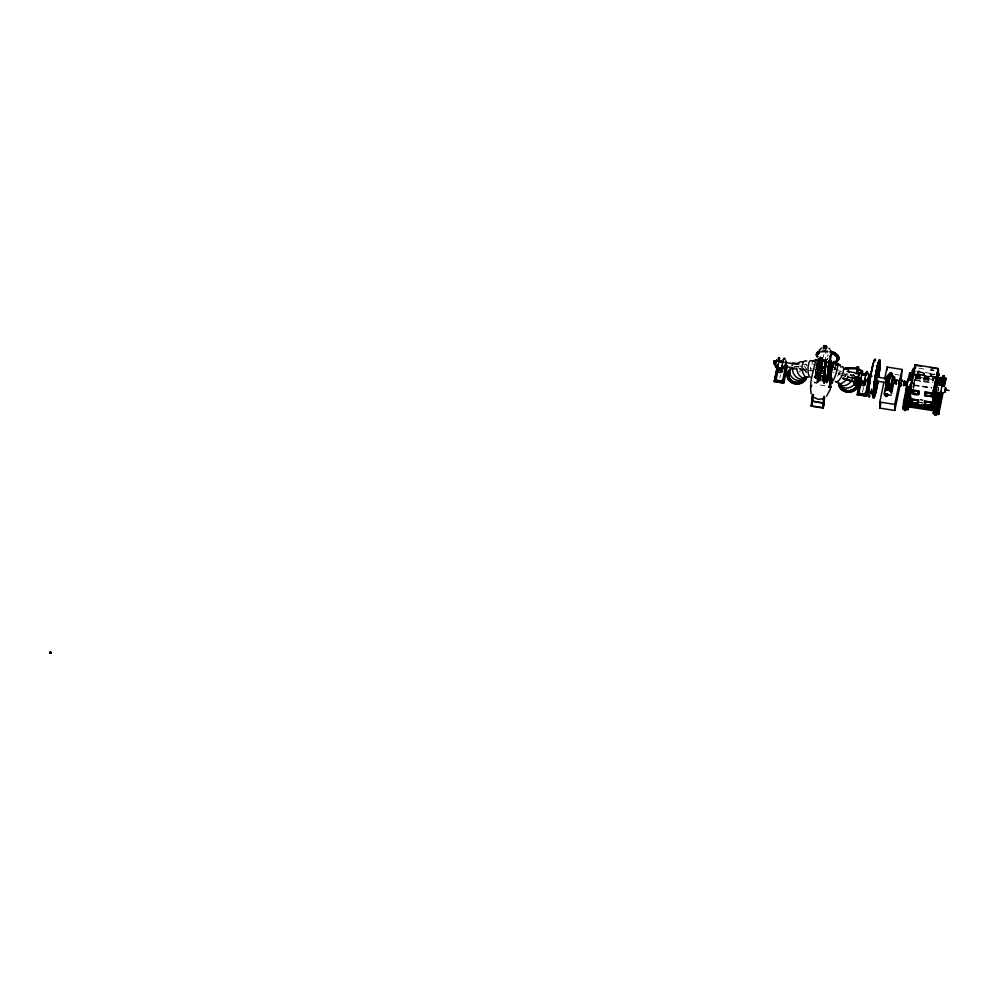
<?xml version="1.0" encoding="UTF-8"?>
<svg xmlns="http://www.w3.org/2000/svg" width="999" height="999" viewBox="0 0 999 999"><rect width="100%" height="100%" fill="white"/><g stroke="black" fill="none" stroke-linecap="round" stroke-linejoin="round"><path stroke-width="0.75" stroke-dasharray="5 3.75" d="M825.124 372.315L824.562 375.936M818.493 374.175C818.006 372.615 820.054 374.987 818.668 373.251M821.328 366.745C822.352 364.348 821.503 368.419 821.503 365.859M821.977 366.783L822.077 365.921M826.123 377.772L822.214 377.21L824.6 377.772L824.999 373.251L824.712 375L823.613 374.862L823.75 373.951L826.423 374.5M824.762 376.148L824.5 373.838L826.473 374.15M825.436 369.63L824.612 376.123M826.21 375.686C823.338 375.761 824.637 372.952 824.225 375.974M824.887 373.901L824.999 373.239L824.674 374.962M825.399 370.929L825.174 371.79L825.236 370.866M815.334 377.497L816.295 377.784M816.745 368.319L816.82 367.669M817.382 371.104L817.444 370.779M818.443 362.662L817.856 362.812M824.699 377.772C824.038 375.774 824.587 383.454 824.163 377.023M825.898 365.022L826.185 365.871L826.435 364.685M826.46 364.81L826.111 366.059M825.786 366.246L826.298 358.753L827.372 358.491M819.892 377.784C819.48 379.77 825.549 379.383 824.6 379.383M819.742 378.696L818.805 376.748L821.29 375.836M820.679 362.275C821.69 359.79 820.966 363.986 820.853 361.401M824.25 379.121C824.262 377.772 825.586 377.435 822.302 376.985M824.425 377.934L824.5 377.285L824.375 379.433M825.087 379.22L824.662 381.843L825.299 377.972L825.099 378.933M824.637 381.88L825.174 378.484M825.224 378.521L825.236 379.945L825.499 378.471A7.892 0.699 -81 0 1 825.474 373.102M825.861 362.799L826.573 362.487L826.473 363.486M826.71 362.562L826.31 363.861L826.673 361.788M826.148 364.772A8.841 0.787 -81 0 1 826.535 363.374L826.598 362.25L826.435 363.099M823.688 380.207L823.838 381.556L824.412 379.932L824.3 381.68L825.099 378.409M824.6 373.189L824.462 374.762M824.612 381.718L824.987 379.17M818.743 377.897L818.306 376.848L818.768 377.56A11.151 0.987 -81 0 0 821.19 359.215A11.151 0.987 -81 0 0 817.831 372.814A11.151 0.987 -81 0 0 818.768 377.622L818.905 376.935M822.427 362.287C822.077 364.797 821.29 361.051 822.402 362.749M823.276 378.396C823.563 376.024 822.801 380.619 825.611 378.646M825.299 367.882L823.925 379.458L824.187 377.073L823.925 378.371M823.975 378.658L825.411 372.54M826.073 378.134L824.088 377.285M824.125 377.872L823.763 380.457M824.125 380.07L823.925 381.206L826.31 381.456M817.669 361.601A9.266 0.824 -81 0 0 816.845 364.985L816.807 365.397A8.354 0.737 -81 0 1 817.594 362.387A8.342 0.737 -81 0 0 815.559 373.676L815.496 373.738M815.459 374.088L815.509 373.713A8.342 0.737 -81 0 0 816.121 376.611A8.354 0.737 -81 0 1 815.371 376.086A8.354 0.737 -81 0 1 816.458 367.432M816.857 373.926L817.257 371.566A8.354 0.737 -81 0 0 817.906 361.551A8.342 0.737 -81 0 1 817.619 369.443M816.745 375.337L817.257 373.638L816.483 375.287M821.902 361.725L818.581 360.926M820.516 365.659C821.49 364.123 818.793 366.221 820.654 364.71M820.104 374.488C820.029 377.073 821.24 373.389 819.967 374.912M820.516 375.462L820.691 374.538M827.809 365.909L825.124 365.559L825.661 366.583M825.698 376.148L824.887 375.437M824.862 375.312L824.874 373.589M825.411 375.412L825.411 376.985A8.841 0.787 -81 0 1 824.163 378.509A8.841 0.787 -81 0 1 825.324 368.706M825.836 365.909C828.271 364.198 820.766 364.36 826.573 365.234M824.924 375.537L822.402 375.349L824.612 375.974M818.156 379.97L818.306 379.046M818.918 379.195C818.93 381.431 818.556 376.323 815.421 378.658A9.266 0.824 -81 0 1 816.408 367.195M821.678 360.976L821.84 360.027M822.427 360.177L822.302 361.014M824.013 380.519L823.863 381.218L824.487 379.82M825.836 379.882A12.787 1.136 -81 0 1 824.138 382.717L824.237 382.729A12.787 1.136 -81 0 1 825.236 371.104M824.212 381.768L824.437 380.057M824.113 380.219L824.113 380.444M824.899 379.845C821.59 389.21 823.85 364.223 826.298 358.753M818.918 360.714A9.266 0.824 -81 0 1 816.907 376.011L816.832 376.036A9.266 0.824 -81 0 1 816.133 372.003A9.266 0.824 -81 0 1 818.918 360.714L818.843 361.026M817.831 363.099L813.386 364.672M819.729 369.518L819.717 369.905M821.303 371.241L821.453 370.292L820.716 371.153M824.375 369.767C824.287 370.154 825.549 372.627 823.688 376.998L824.337 377.247A3.896 2.098 12.3 0 1 825.124 377.709M825.224 368.968C823.85 377.172 825.611 364.797 825.349 370.254M825.049 369.655L824.899 371.016L825.536 369.53M822.976 371.316L825.174 371.328M825.424 370.329L825.137 369.73L825.361 370.691M815.271 377.847L819.28 378.459M816.395 377.697L815.571 377.747M818.631 379.857C819.43 378.034 819.105 381.743 818.568 379.757M819.28 379.508L819.118 380.382M824.674 381.556L824.937 380.831M824.375 380.082L824.6 381.393L824.687 380.681M826.285 375.075L824.325 374.762L826.273 375.337M824.537 372.54L824.337 375L824.525 374.001M824.674 379.932L824.475 380.981M824.837 379.882L824.937 379.033M825.186 379.945L825.424 378.808M825.211 379.782L825.224 379.745A12.787 1.136 -81 0 1 823.576 379.907A12.787 1.136 -81 0 1 826.36 362.05M824.025 378.946L824.05 378.434M823.975 378.496L825.936 378.971M825.886 367.282L823.7 366.758L825.936 366.945M825.973 365.11L825.786 366.421M825.374 379.782L823.001 379.345M819.33 375.574C815.284 395.104 819.679 359.815 822.377 358.129L820.167 355.619M826.498 380.257L822.152 379.72L825.099 380.507M817.831 362.962L818.631 363.424L815.896 365.572M826.385 363.311L826.635 362.075M825.424 379.42L825.199 379.995M821.365 360.139C822.127 358.978 823.663 362.038 818.293 360.339M821.765 372.964C817.744 369.455 820.104 360.539 825.798 360.327L826.473 361.276M824.687 380.831L825.012 380.269M822.639 373.276L825.149 373.251M824.187 377.472L825.561 365.659M822.964 379.533L826.136 379.957M827.184 362.137L824.487 361.363L825.199 361.775M823.351 378.159L825.599 378.284M818.543 378.184L820.204 356.406M825.411 362.237L826.136 349.85M824.038 377.535L824.038 378.047M823.925 380.794L823.975 380.057M818.893 361.351L817.831 361.551M834.889 369.056L832.117 365.559M824.525 379.907L824.287 381.543L826.235 381.805M824.912 381.106L824.912 380.02M825.124 380.744L822.264 380.644M826.373 365.384L826.685 364.248M825.561 368.943L823.413 368.594L823.638 367.282L823.363 368.931M826.797 363.311L824.5 363.149L826.747 363.686M825.162 370.966L825.461 369.18M819.779 369.268L819.729 369.892M822.339 360.751L822.814 359.178L821.965 360.789L822.052 359.802M816.87 373.888L817.257 371.578M917.232 374.101C915.796 364.448 934.752 380.394 917.244 374.001M917.956 372.165L923.313 372.914L923.388 374.737L918.056 373.901L917.969 372.065L923.288 373.014L923.388 374.737M918.056 373.901L923.401 374.65M923.9 369.043L916.87 367.932M930.007 370.005L934.24 370.579M930.356 376.173C930.219 369.405 928.833 379.907 934.589 376.748M931.08 374.238L933.765 374.563L931.08 374.238L931.18 375.974L936.525 376.823M931.18 375.974L931.105 374.15M779.907 377.734L780.519 374.787M811.925 364.498L812.637 361.039M819.455 359.465L818.668 359.053L819.455 359.465L817.594 361.089M819.754 359.565L820.541 359.403M820.766 358.341L820.017 358.329M820.379 359.453L820.416 357.904L820.404 359.765M822.264 350.711L822.214 351.648M822.701 350.774L822.077 351.785M822.302 359.665C823.238 357.567 822.439 371.978 821.153 376.598L820.504 376.635A3.896 2.098 12.3 0 0 819.642 379.87A3.896 2.098 12.3 0 0 825.686 380.382M826.46 360.552L822.614 359.403M824.412 351.636L825.199 351.461M824.787 350.587L824.837 351.548M825.062 351.823L825.211 350.661M824.487 361.363L824.874 361.775M824.55 361.75L825.112 359.99L824.974 361.763M827.921 351.773L827.135 351.648M827.559 350.786L827.746 351.748M827.684 352.098L827.921 350.911L827.622 351.648A9.853 4.733 11.8 0 0 820.766 352.01M827.634 356.456L828.034 354.545M835.751 364.91L834.927 368.781M834.902 370.329L835.526 367.357M862.474 392.32L863.71 386.426M915.334 373.901L915.334 374.85M912.836 386.813L913.773 382.33M913.036 387.712L914.572 380.332L932.829 383.216M915.758 374.687L934.165 377.759M913.049 389.235L914.897 380.382M923.775 381.793L924.387 378.821M938.136 390.297L938.76 387.3M938.186 390.584L938.823 387.55M820.404 380.432L824.699 360.277L825.186 360.739A9.853 4.733 11.8 0 1 819.242 357.567M825.786 365.472L826.735 361.438M824.962 379.258L825.236 378.271M821.74 362.999L821.815 362.212M825.823 365.472L825.923 365.259M818.218 379.857L818.331 379.046M823.9 378.858L824.187 377.634M818.568 380.182L818.656 379.37M817.657 379.995C819.729 381.805 825.811 380.057 824.862 381.293M822.514 359.378L824.774 351.061M821.415 361.476L821.278 362.4M819.317 377.734L819.18 378.621M819.942 365.509L820.042 364.635M825.087 360.751L825.549 360.477M827.284 351.898L827.097 351.835M825.137 365.622L824.999 366.458M825.386 365.946L825.948 364.136L826.885 364.011M825.486 375.774L824.587 377.61M824.55 373.214L825.324 373.102M819.817 369.056L819.118 369.805L819.292 368.868M826.473 364.71L826.26 365.409M826.648 359.64L826.098 360.889A11.626 1.036 -81 0 0 823.001 379.97A11.626 1.036 -81 0 0 825.624 373.701M827.172 359.34L827.397 358.741A12.787 1.136 -81 0 1 827.996 358.691M824.699 378.459L825.186 376.885M825.112 373.863L822.676 373.376M818.169 377.809L818.318 376.86M816.72 361.613L819.505 359.19M815.846 365.859L818.631 363.424M798.763 372.065L801.473 370.367M822.414 375.299L824.874 375.686M823.451 377.947L825.661 378.471M823.813 376.411L825.911 377.085M826.86 359.315L827.609 359.328M814.197 383.067L817.869 381.556M825.012 361.426L827.135 361.963M805.157 369.28L806.468 369.106M810.626 368.881L811.663 368.906M822.502 359.59L822.214 359.54M914.16 385.152L931.567 387.712M821.927 351.186A11.401 5.47 11.8 0 1 827.534 351.336L827.821 351.136A9.853 4.733 11.8 0 0 820.853 351.573M933.516 370.13L930.856 369.705L933.503 370.229M916.682 371.191L934.652 374.038M930.219 373.776L937.249 374.887M821.69 358.391L822.402 358.504M931.205 375.874L936.538 376.723M820.978 358.866L821.727 358.978M915.521 374.213L933.453 377.048L915.521 374.313M915.721 374.613L934.602 377.672M915.246 375.599L934.689 378.683M915.359 375.811L934.552 378.846M824.924 361.95L827.085 362.3M817.881 361.163L818.606 361.338M915.534 376.723L933.453 379.558L915.534 376.823M915.084 376.998L932.804 379.907M915.196 377.372L932.791 380.144M824.512 363.149L826.797 363.499M894.854 374.35L899.187 375.037M915.371 377.734L933.541 380.607M915.246 378.009L933.541 380.769M915.371 378.221L933.078 381.019M915.096 379.508L932.816 382.417M823.713 366.758L825.986 367.12M803.471 364.548L806.48 365.022M817.02 366.695L826.061 368.119M833.591 369.318L838.111 370.03M815.559 367.232L824.737 368.693M838.498 370.866L841.558 371.353M823.351 368.756L825.624 369.118M819.305 369.73L821.29 370.042M812.811 368.868L825.798 370.916M838.149 372.877L840.996 373.326M841.682 373.426L853.845 375.349M913.373 384.777L931.73 387.674M825.436 371.253L822.939 371.166L825.411 371.553M799.65 368.843L825.636 372.952M840.921 375.374L845.516 376.099M799.587 369.605L807.13 370.804M816.158 372.227L825.199 373.663M822.14 378.758L825.886 379.333M822.14 379.782L826.435 380.619M822.252 380.469L825.948 381.156M817.544 380.906L818.281 381.019M818.056 381.568L818.78 381.68M823.975 382.505L823.276 382.292M920.079 399.488L923.101 399.975M919.867 399.9L922.864 400.374M919.617 402.385L922.639 402.872M919.617 402.547L922.639 403.022M914.172 385.464L931.567 388.249M815.384 369.255L817.319 369.58M814.023 377.522L815.983 377.834M832.754 372.127L833.953 372.427M827.472 351.798L827.597 352.01A10.002 4.795 11.8 0 0 822.614 351.885M825.124 376.348L817.657 375.661A10.002 4.795 11.8 0 0 814.06 376.873M823.863 376.248L825.336 376.91M837.961 373.751L840.296 374.787M823.351 382.255L824.724 383.079M853.021 374.775L854.045 375.624M822.377 358.129L822.901 359.453M832.179 365.284L834.989 368.594M825.224 361.176L825.186 361.126A9.853 4.733 11.8 0 1 819.155 357.967M853.246 374.213L854.432 375.949M826.148 363.886L826.323 365.522A11.264 0.999 -81 0 1 826.91 363.199M924.137 372.714L924.275 375.112M916.133 374.775L915.259 379.433A16.409 1.461 -81 0 1 913.998 387.812M822.589 378.996L822.589 380.656M824.837 360.976A11.401 5.47 11.8 0 1 818.019 357.305M827.659 362.013A11.401 5.47 11.8 0 1 819.729 359.141M825.224 360.314A9.853 4.733 11.8 0 1 819.33 357.142M845.279 375.474A9.903 8.641 -0.2 0 1 847.814 375M850.399 375.112A9.903 8.641 -0.2 0 1 852.859 375.799M850.399 374.862A9.903 8.641 -0.2 0 1 855.032 376.773M843.855 377.347A8.379 7.318 -0.2 0 1 845.791 376.473M843.168 375.674A8.392 6.881 -26.6 0 1 849.25 373.701M837.637 376.261A8.367 4.658 -56.7 0 1 841.27 370.991M914.984 379.283A16.733 1.486 -81 0 1 913.698 387.812M914.934 379.383A16.409 1.461 -81 0 1 913.685 387.762M825.149 385.776A10.002 4.795 11.8 0 1 814.073 381.755M825.024 361.201A10.002 4.795 11.8 0 1 819.043 357.979M827.572 362.45A11.401 5.47 11.8 0 1 817.844 358.142M820.679 352.41A9.853 4.733 11.8 0 1 827.534 352.085M816.795 362.063A8.367 0.774 -81.1 0 1 816.62 365.06M816.395 367.045A8.367 0.774 -81.1 0 1 814.272 377.222M798.613 368.019A8.379 7.318 -0.2 0 1 800.699 368.594M799.425 365.821A8.392 7.268 30.4 0 1 801.448 366.67M803.221 367.944A8.392 7.268 30.4 0 1 806.018 373.401M806.792 370.367A8.367 6.706 54.7 0 0 805.968 368.369L804.732 366.571A8.354 6.693 54.7 0 0 803.146 365.097M805.718 363.936A8.367 5.707 71.1 0 1 806.98 365.572M810.439 366.97A8.367 4.333 82.5 0 1 810.851 371.278M818.019 360.676A9.266 0.824 -81 0 1 817.819 368.643A9.266 0.824 -81 0 1 815.359 378.633M793.73 367.32A9.903 8.641 -0.2 0 1 798.838 366.958M803.471 368.868A9.903 8.641 -0.2 0 1 806.393 372.54M793.73 367.07A9.903 8.641 -0.2 0 1 798.838 366.708M805.206 370.279A9.903 8.641 -0.2 0 1 806.393 372.29M825.274 379.058A11.738 1.049 -81 0 1 823.75 379.17A11.738 1.049 -81 0 1 826.323 362.774M827.272 359.74A11.738 1.049 -81 0 1 827.821 359.702M825.411 380.607A11.264 0.999 -81 0 1 825.374 371.091M826.535 359.727A11.626 1.036 -81 0 1 827.072 359.69M825.786 367.832A12.787 1.136 -81 0 1 826.972 362.15M871.041 393.943A16.858 1.498 -81 0 1 871.24 388.686M871.64 390.572A13.187 1.174 -81 0 1 871.628 388.873M871.578 394.018A16.858 1.498 -81 0 1 871.565 391.845M871.64 392.595A18.157 1.611 -81 0 1 870.903 394.942M871.515 389.135A18.157 1.611 -81 0 1 870.691 392.445M871.59 389.885A19.381 1.723 -81 0 1 870.716 393.419A19.268 1.711 -81 0 0 871.49 389.81M823.276 380.394L823.426 379.632L823.276 380.394M821.528 366.945L821.278 368.169L821.528 366.945M816.957 375.349A8.367 0.749 -81 0 0 818.768 361.563A8.367 0.749 -81 0 0 816.258 371.778A8.367 0.749 -81 0 0 816.957 375.349M816.87 375.374A8.367 0.674 -80.8 0 0 818.78 361.588A8.367 0.674 -80.8 0 0 816.295 371.815A8.367 0.674 -80.8 0 0 816.87 375.374M819.505 377.734A11.151 0.987 -81 0 0 821.927 359.34A11.151 0.987 -81 0 0 818.568 372.927A11.151 0.987 -81 0 0 819.505 377.734M819.342 378.122A11.738 1.049 -81 0 0 821.902 358.766A11.738 1.049 -81 0 0 818.368 373.064A11.738 1.049 -81 0 0 819.342 378.122M820.067 378.234A11.738 1.049 -81 0 0 822.614 358.878A11.738 1.049 -81 0 0 819.093 373.176A11.738 1.049 -81 0 0 820.067 378.234M819.58 376.436A9.266 0.824 -81 0 0 821.603 361.139A9.266 0.824 -81 0 0 818.818 372.427A9.266 0.824 -81 0 0 819.58 376.436M819.305 378.858A12.8 1.136 -81 0 0 822.077 357.742A12.8 1.136 -81 0 0 818.231 373.339A12.8 1.136 -81 0 0 819.305 378.858M818.693 378.758A12.8 1.136 -81 0 0 821.465 357.654A12.8 1.136 -81 0 0 817.619 373.239A12.8 1.136 -81 0 0 818.693 378.758M820.216 375.961A8.467 0.749 -81 0 0 822.052 362A8.467 0.749 -81 0 0 819.505 372.315A8.467 0.749 -81 0 0 820.216 375.961"/><path stroke-width="1.5" d="M826.71 377.472L826.785 382.392L827.047 377.934L826.997 378.633M827.284 379.058L827.309 379.333A8.367 0.812 -81.3 0 1 826.797 378.521A8.367 0.812 -81.3 0 1 826.835 377.197A8.367 0.749 -81 0 0 827.259 379.27C827.684 381.955 827.796 379.732 827.671 379.82M829.682 363.836L829.532 362.974M830.756 360.489L829.844 364.173A8.367 0.749 -81 0 0 829.595 363.037L829.445 364.048L829.645 360.789L830.631 360.352M827.796 380.607C826.96 378.733 826.697 384.578 827.359 379.283L826.685 379.033M829.932 364.173L830.344 363.074L828.87 363.286L829.295 360.564M829.994 363.848L830.157 362.562L829.957 364.373C831.18 352.135 826.747 374.375 830.756 354.82M830.743 362.799L830.369 360.452L829.794 362.337L828.92 362.275L828.508 365.896M828.87 362.187L829.769 361.963L829.32 363.361A8.367 0.749 -81 0 0 828.671 365.522L828.795 366.583L828.783 364.885A9.266 0.824 -81 0 1 829.47 362.487L829.282 363.648M829.907 364.797A9.266 0.824 -81 0 0 829.732 362.15L829.545 363.062M828.783 369.318L828.92 368.531M889.997 377.772C888.336 377.01 890.958 377.647 889.522 378.146M892.694 377.847L892.694 376.061L890.396 374.962M827.097 378.471C826.685 376.348 827.272 381.606 826.847 378.459A8.367 0.749 -81 0 1 826.847 377.21M827.047 380.07L827.06 382.167L826.972 379.845M827.821 369.568L827.671 370.629M827.309 382.08C825.674 379.595 828.72 381.143 827.796 379.358A8.354 0.737 -81 0 1 827.309 377.26M829.857 362.063C829.345 362.812 827.821 362.862 830.531 361.688C830.244 359.528 830.993 364.485 829.869 362.949M828.596 365.509A8.367 0.812 -81.3 0 1 829.295 363.349L829.32 363.012M828.958 362.1L829.645 360.627L830.718 361.788L829.682 360.102L830.606 360.926M829.794 364.123A8.367 0.812 -81.3 0 0 829.719 363.324L829.919 363.324M830.331 360.289C829.108 364.323 831.031 359.965 829.645 360.414M830.032 362.362L830.444 361.65L829.844 362.137M827.984 371.391C828.121 367.869 827.572 374.138 827.896 371.516A9.266 0.824 -81 0 1 830.431 363.424L830.294 364.173A8.354 0.737 -81 0 0 829.32 364.885L829.282 364.872A8.354 0.737 -81 0 0 827.696 373.589M826.81 378.671L826.91 379.545M782.142 369.205L781.83 370.829M864.709 383.941L865.022 382.317M782.317 368.231L778.233 368.107L779.557 368.918L778.845 370.804L778.021 370.467L778.296 368.718L778.121 369.443M826.735 379.358L826.685 379.957M827.422 379.046L827.272 380.294L828.021 379.97M830.569 364.148L830.419 363.349M865.196 381.343L861.113 381.218L864.897 383.179L865.009 382.355M861.313 380.544L860.788 382.08L855.294 382.105A7.905 0.699 -81 0 0 856.018 382.055L855.993 382.842M828.546 368.256L828.87 365.846M828.758 366.77L829.158 365.309M827.234 377.56L826.735 379.67L826.685 378.584M886.762 388.261L886.5 386.089M888.86 386.813L888.223 387.013M889.098 387.175C887.499 393.893 889.023 385.477 888.223 387.337M890.721 392.607C894.205 388.511 888.985 387.637 891.096 386.576M828.296 372.252L828.433 371.391M910.788 399.987L909.702 403.683L910.264 388.236M909.764 403.221L910.239 388.511L915.184 364.797L938.373 368.469L938.461 378.359M910.089 403.271L910.564 388.561L915.134 365.072L915.296 367.844M911.263 402.672L918.281 403.783L911.25 402.759L911.375 399.063L918.406 400.174L918.281 403.783L918.406 400.174L911.363 399.15M911.538 393.469L911.675 389.785L918.705 390.896C922.764 400.274 900.461 389.223 918.581 394.505M912.099 402.397L912.212 399.7L917.544 400.549L917.444 403.246L912.099 402.397L917.444 403.246M912.499 390.409L912.399 393.107L917.744 393.956L917.844 391.258L912.487 390.497L917.844 391.258M918.568 394.58L918.705 390.896M924.375 404.845L924.512 401.148L931.53 402.26L931.393 405.956L924.375 404.845L931.393 405.956M924.674 395.554L924.812 391.858L931.83 392.969L931.692 396.665L924.674 395.554L931.717 396.578M925.236 404.47L925.336 401.773L930.668 402.622L930.569 405.319L925.236 404.47L930.569 405.319M925.536 395.192L925.636 392.495L930.968 393.331L930.868 396.029L925.549 395.104M932.904 407.355L933.441 392.182L938.298 368.706L933.016 392.12L932.542 406.818L933.004 404.595M828.034 379.72L826.648 382.142L827.384 379.408M828.683 362.45L829.669 362.387L829.045 362.625M829.17 362.837L829.282 361.95L829.445 362.587M830.656 363.861L830.581 363.049L830.494 364.385M830.469 362.25C830.094 360.826 830.431 361.263 829.532 360.614M830.619 361.513L829.57 361.476M775.686 365.497L775.474 364.023M778.233 368.107C773.651 369.38 775.823 360.04 776.435 360.989M775.336 365.859L775.486 364.473M783.116 368.606L781.93 368.556L781.942 367.357M786.75 366.196C784.24 368.244 784.927 365.572 786.25 361.738M785.289 367.033L785.489 365.609M785.364 367.445L785.451 366.021M786.163 363.161L785.801 360.651M858.578 377.535L858.353 378.134L858.678 375.424M859.165 374.076L859.265 373.276L859.315 374.101M860.501 381.118L861.001 378.921M860.913 379.857L860.976 381.381M864.422 381.443L864.822 380.469M868.168 380.144L869.18 374.937M869.592 379.158L868.993 379.97L868.456 379.233M869.03 376.273L868.68 373.763M869.13 376.261L868.98 374.825M885.726 384.54L885.788 383.666M888.099 386.251L888.885 386.663C888.785 383.941 890.434 371.516 892.369 375.861M888.885 386.663L890.746 386.101L892.731 376.111M891.845 385.514L891.907 384.64M893.456 378.359L893.518 377.485M894.467 382.992L894.605 383.241M896.24 384.178L896.353 382.13M896.952 380.519L897.077 379.857M899.699 380.157L899.637 379.208L899.112 381.356M900.923 384.54L900.923 385.139M901.747 381.193L901.223 382.28M903.608 384.89L903.483 385.552L903.908 384.865M904.395 381.693L904.307 380.994L903.895 382.729M905.856 381.93L905.806 381.281L905.456 382.792M907.292 382.155L907.242 381.518L906.605 385.901M908.141 380.257L911.388 380.219M937.337 385.239L937.337 384.078M941.982 386.363L942.094 385.077L937.237 384.303M945.379 388.186C942.856 400.287 946.615 382.48 945.666 389.248M945.566 389.086L945.029 392.07L945.429 390.097M829.632 364.423L830.094 363.149L830.581 364.285M827.072 382.255L827.759 378.758M827.16 381.256L826.722 382.605M827.846 371.566L827.859 369.568M827.821 375.911L827.959 374.775M854.058 384.203L854.195 383.391L854.108 384.116M829.607 364.335L830.194 360.639M829.982 362.262C830.119 358.491 829.357 363.249 830.681 360.964M830.544 362.225L830.481 361.201M777.909 361.276L778.184 360.689M783.391 361.513L783.291 362.262L783.666 361.738M827.771 380.119C826.31 383.229 826.735 380.194 827.334 381.044M830.019 362.113L829.919 361.626M861.063 373.801L861.263 374.175M866.62 374.962L866.033 374.7L866.67 374.8M50.075 653.121L50.3 651.51L50.112 653.234M775.724 379.108C776.198 385.689 773.263 374.563 776.348 379.695M775.062 379.145L774.887 379.97M776.735 366.059L777.896 365.834L777.572 366.546L776.847 365.809L777.746 365.522L776.735 365.996L777.422 366.72L777.896 365.771M776.123 379.195L775.848 380.369M776.335 379.87L776.298 379.17M779.532 358.516L778.995 357.53L778.521 358.466M778.471 358.966L778.833 357.617M778.209 370.005L778.808 370.204M780.781 371.153L780.868 369.118L782.03 370.067M780.956 361.601L781.068 360.764L779.857 360.814A2.148 1.873 -0.2 0 1 781.855 361.139L780.644 360.689L780.369 361.438M780.918 370.966L781.355 370.167M782.13 380.419L782.741 381.543L783.603 380.656L782.442 380.057L782.167 381.118L783.353 380.582M783.104 379.957L783.241 381.306M784.789 359.141C785.127 357.517 782.841 359.303 784.04 358.254L784.577 359.428M857.729 392.919L858.066 392.033L858.516 392.807M857.904 392.132C858.84 393.219 864.16 395.117 866.383 393.806M859.103 392.907L858.166 391.533L858.728 393.481M860.614 379.732L860.851 379.021M861.65 371.703L862.287 370.629L861.388 371.578M861.725 382.954L861.225 383.666L861.638 383.191M863.835 374.712L863.935 373.863L862.736 373.926A2.148 1.873 -0.2 0 1 864.734 374.25L863.373 373.926M863.848 383.666L864.497 383.853L863.66 383.728M864.747 381.006L865.484 381.98L866.033 380.919M867.669 373.738L867.582 372.777M885.164 395.592L885.364 393.968C890.783 392.782 885.763 399.25 885.164 395.167M886.712 385.164L887.05 385.789M886.662 389.548L885.888 389.073M887.262 389.36L887.224 390.072M889.185 385.489C889.897 385.614 891.895 384.84 889.41 384.24L889.335 386.101M888.935 385.577C887.262 383.516 889.222 375.749 890.721 373.176M890.146 377.647L889.385 378.109M889.997 389.56L890.221 390.247M890.484 389.785L889.684 389.573L889.447 390.784M891.096 390.472L890.584 389.51M906.58 389.997L911.288 390.884M935.851 389.622L935.501 392.245L940.484 393.319L942.107 385.314M830.194 362.075L829.969 361.501M830.119 362.025L830.256 361.488M826.523 377.834L827.172 378.284L826.722 377.622M857.679 378.921L856.73 379.17L858.553 379.008M827.684 369.405L827.734 371.553L827.634 369.792M875.886 377.272L875.886 376.323A16.858 1.498 -81 0 0 876.273 373.539M829.582 362.887L828.583 362.662M827.871 368.743L828.533 367.994M827.11 381.668L826.997 381.256M827.909 379.907L827.884 379.046M829.432 362.15L828.92 362.762M778.296 359.24L779.432 359.078M829.582 363.723L830.706 363.611M893.143 376.835L892.307 385.951L893.218 382.654M828.021 366.958L827.859 368.956A9.266 0.824 -81 0 1 828.283 366.795M828.321 369.031L828.483 367.033M827.284 379.895L827.01 380.594L827.472 380.144M778.121 365.809L778.258 367.807A4.82 4.208 -0.2 0 0 781.543 368.294M781.905 367.52L782.03 366.421M786.25 363.149L786.151 361.8M826.136 347.664L826.485 345.804L826.772 348.189M830.656 386.675L830.394 387.949L830.519 386.688M858.341 377.135L858.216 378.971M864.784 380.631L864.897 379.533M868.181 379.732L868.368 378.721M868.98 376.236L869.055 375.174M885.751 383.816L885.876 382.754M888.136 385.189C882.367 383.354 890.471 390.534 890.746 386.101M886.887 384.365L886.737 385.502M889.21 385.289L890.446 385.065M891.87 384.79L891.982 383.728M894.492 382.654L894.542 383.404M895.004 380.994L895.067 379.82L894.829 380.669M896.253 383.803L896.365 382.754M900.961 384.053L900.823 386.176L901.185 385.189M901.86 381.193L901.922 379.657L901.036 382.892M903.483 384.952L903.72 383.891M904.357 382.155L904.395 381.118M905.231 384.265L905.106 385.751L905.469 384.253M907.517 381.743L907.591 380.919M937.262 386.163L937.224 385.214M945.216 390.372L945.591 389.822M830.032 363.374L830.556 363.798M811.263 406.156L812.349 400.949L824.163 403.221L823.151 408.042L811.263 406.156L812.399 394.468M813.461 394.78L811.675 405.894L812.724 394.518M824.075 402.884L824.537 396.541L822.739 407.654L823.651 397.764M823.151 408.042L824.125 396.316M831.18 354.545L830.406 360.564M823.663 346.89C823.039 353.783 824.637 340.759 824.662 347.852M825.773 347.227L825.449 349.425L826.161 347.49M829.445 387.337L829.682 386.138L830.356 386.451L829.445 387.337L829.869 381.206A9.803 0.874 -81 0 1 832.005 365.035L833.079 362.137A9.803 0.874 -81 0 1 833.328 363.411M830.082 387.437L830.768 380.107M827.921 370.404L827.709 371.216L828.046 370.042M829.545 363.486L829.195 361.838M862.474 371.291L858.241 368.469A7.905 0.699 -81 0 1 857.729 373.239M887.062 395.629L887.262 394.792M892.319 374.563L891.608 373.826M890.009 373.464C891.895 371.591 892.194 375.949 890.047 374.213M827.397 380.681L827.884 380.557M937.711 382.992L937.936 380.956M938.136 383.054L938.361 381.031M937.249 384.54L938.486 379.133L937.262 384.528L940.896 385.09M886.175 384.328L885.851 385.152L886.388 378.496M775.336 364.448L775.524 363.536M778.084 365.909L778.258 364.71M782.155 365.322L782.117 367.407M785.351 366.034L785.539 365.122M823.626 347.09L823.913 347.714M824.05 347.153L824.113 346.765M825.736 347.415L826.098 345.791M826.997 377.734L826.722 379.695L826.697 378.846M827.946 380.007L828.021 379.083M829.083 387.325C829.782 384.041 828.733 389.31 829.232 386.988M858.403 376.648L858.366 378.996L858.678 378.146M860.963 379.021L861.126 377.822M865.296 380.644L865.034 378.434M868.231 379.145L868.418 378.234M885.838 382.867L886.001 381.705M891.957 383.841L892.457 380.332M893.568 380.382L893.618 376.973M898.813 383.141L898.713 384.79M899.437 383.441L899.624 382.192M900.811 384.54L901.036 383.491M903.533 384.465L903.795 383.304M905.106 384.652L905.269 383.916M935.963 389.635L935.601 392.257C936.3 388.424 931.917 393.231 933.69 389.235L934.502 389.36C938.086 392.295 932.242 405.319 935.638 392.008L940.521 392.607M812.986 395.991L812.262 401.348L822.676 402.984M827.459 381.006L826.298 381.443L827.347 381.581M830.444 362.025L830.231 361.201M829.407 366.208L829.632 365.384M828.808 368.956L829.02 368.119M827.06 382.292L827.434 380.819M858.665 380.032L858.665 377.11M775.411 363.761L776.448 360.539M778.221 364.76L779.058 360.127M782.13 365.372L782.741 361.738M785.439 365.347L785.614 364.61M825.911 347.215L825.961 346.503L825.698 347.227M826.323 347.277L826.26 346.928M830.606 387.1L830.669 386.288L830.531 387.525M858.291 376.873L859.115 373.264L859.028 374.363M861.101 377.872L862.149 372.477M865.009 378.484L865.621 374.85M868.306 378.459L868.493 377.722M885.976 381.755L886.338 379.37M894.492 382.355L894.742 380.831M898.9 382.53L898.825 385.377M900.911 383.753L901.123 382.879M905.169 384.116L905.594 382.255M935.751 389.847L936.288 387.088M935.851 389.86L936.026 388.449M828.783 363.361L828.683 365.821M829.12 365.734L829.495 363.186M827.821 370.954L827.771 370.354M828.97 365.971L828.72 364.635M827.447 381.118L827.297 378.683M829.07 361.551L829.27 360.651M827.696 377.634L827.734 378.109M829.694 386.725L830.506 381.306A9.803 0.874 -81 0 1 832.642 365.135L833.715 362.237A9.803 0.874 -81 0 1 833.953 363.511M827.184 378.097L827.347 377.035M829.033 363.124L828.82 363.986L829.307 363.449M827.184 377.959L827.184 377.897A9.266 0.824 -81 0 0 827.946 379.283L827.222 379.47M773.888 363.149L774.088 360.851L773.713 363.986M785.539 364.61L785.664 363.873M792.082 365.646L792.931 362.874L798.95 363.836M823.588 346.903L824.412 345.517M868.418 377.722L868.543 376.985M898.813 382.542L898.963 381.68M903.683 383.291L904.107 381.243M935.501 388.374L936.338 386.688M829.532 361.351L829.108 363.748M854.582 383.504L854.582 383.504A9.79 0.874 -81 0 1 853.77 383.541L854.195 381.531A7.455 0.662 -81 0 0 855.893 376.985M829.582 361.376L829.732 361.176M827.209 380.944L827.359 381.743M785.701 364.086L785.801 363.174M823.688 346.703L823.613 347.627M858.566 375.612L859.065 373.676M868.581 377.197L868.68 376.286M886.35 379.42L886.563 378.246M892.469 380.394L892.681 379.22M892.694 383.778L892.894 382.605M896.453 381.543L896.777 380.482M899.013 381.93L899.112 380.881M903.596 385.539L904.02 383.866M936.425 385.776L936.225 387.287L936.538 385.789M936.637 389.635L936.35 391.071L937.387 383.079L942.394 383.941M916.757 365.434L920.966 366.096M929.894 367.507L936.912 368.619M885.126 382.505L876.086 380.931M885.763 378.484L875.186 376.673M893.506 379.508L893.98 376.973M861.001 382.555C860.401 380.969 861.975 386.875 862.437 382.08M830.419 361.513L829.57 361.263M827.834 369.33L827.996 368.156L827.984 369.343A8.367 0.749 -81 0 1 828.283 367.245A8.367 0.812 -81.3 0 0 827.821 369.23L828.159 369.006M842.831 378.271C846.815 378.371 859.028 385.177 861.238 380.269M776.148 361.251L776.685 359.702M787.399 365.584L783.753 383.067L774.262 381.568L776.997 368.194M774.262 381.568L776.997 368.456M777.297 368.868L774.774 380.919L783.428 382.28L786.887 365.709M786.388 365.809L783.079 381.643L775.274 380.407L777.684 368.893M776.073 378.609L775.062 379.982M778.383 367.682C773.301 372.065 783.99 375.037 782.442 369.63M775.761 381.069C773.601 377.247 778.171 381.643 782.205 381.143M777.497 372.789L775.986 380.257M781.88 368.269L784.665 368.057L785.439 366.296M779.095 381.593L779.295 380.681M783.228 380.719L783.303 379.695L782.504 379.62L782.704 380.831L785.476 366.496M782.579 382.08C782.017 379.071 784.527 383.653 782.629 381.206M812.799 361.001L817.194 359.515M816.72 355.469L817.432 355.194M816.932 354.258L817.681 354.32M817.794 356.93L817.082 356.531L817.731 356.543M818.643 353.259L818.381 352.947M819.093 351.873L818.268 351.973L818.855 352.235M819.055 352.098L818.268 351.973M830.669 351.286L830.082 351.149M833.104 353.184L832.379 353.459L833.228 352.535L830.831 351.361M832.592 352.447L832.829 352.472M832.766 353.421L832.929 353.484M811.263 405.831L823.151 407.717L824.075 402.797M834.515 354.57L835.301 354.408L834.789 354.757M834.727 353.559L835.526 353.346L834.877 353.159M835.201 353.246L835.052 353.509M839.972 365.372C821.19 354.92 850.986 369.318 835.813 364.548M836.163 355.856L836.95 355.981M836.375 354.845L836.962 355.107M836.575 355.045L837.199 354.732M836.413 361.051L836.762 361.301M837.262 357.043L837.874 357.242M835.751 364.91L838.598 365.147M837.537 356.406L837.924 356.518M837.237 360.015L838.024 359.84L837.374 359.652M837.674 359.053L838.336 358.504L837.661 358.391M838.099 359.178L838.336 358.504M838.298 358.891L837.599 358.591M839.734 365.259L833.853 361.451M858.416 368.431A9.79 0.874 -81 0 0 858.466 366.908L857.292 366.72L856.867 368.731A7.455 0.662 -81 0 1 856.48 373.176M853.77 383.541L854.957 383.728L855.381 381.718A7.455 0.662 -81 0 0 857.067 377.172M858.466 366.908L858.054 368.918A7.455 0.662 -81 0 1 857.666 373.364M858.303 377.822L858.316 378.908M870.279 378.696L866.633 396.178L857.142 394.68L859.877 381.568M860.164 381.98L857.654 394.031L866.295 395.392L869.754 378.821M860.551 382.005L858.153 393.519L865.958 394.755L869.255 378.921M864.422 381.406A4.82 4.208 -0.2 0 1 861.138 380.881L858.665 379.995M858.953 391.72C856.143 393.494 860.151 394.83 858.416 392.882M861.263 380.794C856.18 385.177 866.87 388.149 865.321 382.742M858.641 394.18L858.828 393.256M859.202 391.496L860.376 385.901M863.748 382.292L863.66 384.265M861.975 394.705L862.174 393.793M864.759 381.381L868.231 380.557M866.108 393.831L866.096 392.719L865.271 393.281L865.584 393.943L868.543 379.096M865.122 394.38C867.856 395.429 863.473 394.255 865.384 392.732M868.168 380.182L868.318 379.408M865.309 395.242L865.421 394.243M868.581 379.583L868.768 378.671M866.22 392.869L865.921 393.519M866.633 396.178L870.279 378.434M900.186 384.627L894.779 410.477L879.807 408.104L879.794 402.06L883.915 382.292M884.552 379.245L887.087 367.083L902.06 369.455L901.135 380.057M879.807 408.104L880.768 403.546M886.263 383.591L884.053 394.18L891.12 395.304M887.811 376.136L888.099 374.775L891.47 375.224M886.613 388.161L885.863 387.387L885.364 391.77M886.513 385.914L887.999 375.974L889.572 375.162M889.884 373.564C887.162 375.761 893.406 369.955 891.845 375.362M888.448 375.961L890.259 375.037L890.371 373.901L891.508 373.551L891.508 374.363M891.108 375.162L890.371 375.374M891.021 376.598L891.358 374.862M887.786 394.355C888.186 396.89 884.003 396.491 885.364 393.968M892.032 374.026L891.845 374.95L889.422 374.563M891.732 388.923L890.946 388.798L891.807 384.677M891.52 393.618L893.705 383.229M894.317 380.244L894.942 377.235M894.779 410.477L894.767 404.433L898.888 384.665M899.837 380.095L902.06 369.455M906.717 386.838L903.258 403.521L939.11 409.19L942.569 392.507M907.979 380.806L909.552 373.264L914.035 373.976M908.153 409.253L908.153 408.316C906.792 407.767 902.334 405.981 902.809 408.791L908.079 409.627L908.778 406.268M904.532 399.9L903.271 406.031L939.122 411.6M906.093 392.357L906.73 389.21L910.301 390.909M908.928 378.796L909.565 375.886M910.139 372.702L913.723 372.852L910.139 372.702L910.139 373.638M902.809 408.791L904.532 400M905.094 397.839L906.73 389.448M907.729 389.41L905.007 402.46L912.487 403.646M909.852 379.245L910.763 374.787M907.779 390.222L905.256 402.31L912.636 403.484M909.989 379.645L910.926 375.012M906.605 405.444L905.993 408.653L902.884 407.904L904.557 407.33M910.564 387.475L908.815 387.387L910.214 384.952L911.026 385.077M913.298 370.679L912.249 370.916L913.648 368.469L914.46 368.606L914.36 371.241L913.198 370.854M904.37 410.227C907.192 408.641 903.121 411.688 905.756 409.877M909.065 387.437L909.577 386.601M912.449 371.503C913.81 373.389 912.212 368.069 914.11 371.203M905.044 408.504L905.981 403.758M906.605 400.761L908.79 390.284M912.299 373.464L912.224 373.851M904.694 410.552L904.482 409.677M908.815 387.387L910.214 384.952M913.086 371.416L912.886 370.729L913.835 371.153L913.398 371.928M912.249 370.916L913.648 368.469M909.952 401.723L907.005 401.261L909.415 389.573M911.538 379.533L912.137 376.635M905.431 409.553L905.643 410.427M907.242 402.672L909.727 390.621M908.079 409.627L906.455 407.629M910.726 391.183L910.251 393.881A10.827 0.962 -81 0 1 910.414 389.985M932.217 404.12L934.739 404.52L934.177 407.642L908.453 403.571L908.978 400.636L910.564 400.986M908.153 408.741L908.778 405.744M909.402 402.747L910.651 396.765M910.151 403.346L910.564 400.886M939.247 375.187L937.124 372.752C935.601 375.349 939.584 373.801 939.36 374.625L937.237 372.202M934.502 389.36L933.803 388.686M934.003 393.718L934.639 390.709M942.169 382.267L937.686 381.556L938.111 382.13M934.614 388.811L935.801 391.658L933.978 391.271M932.966 406.893L933.99 403.658A16.409 1.461 -81 0 0 936.125 395.442M940.534 395.317L935.751 394.755L936.026 393.469L935.951 395.342L938.323 394.955M935.951 395.342L938.398 394.593M934.739 404.52L934.177 407.48L908.453 403.409M935.626 413.099L936.4 413.224L933.453 412.737L934.077 409.752M934.702 406.755L937.199 394.78M939.385 384.315L940.708 377.535L945.991 378.371L945.916 379.682M943.093 392.632L938.648 414.46L933.378 413.636L934.09 410.239M935.039 405.706L937.249 395.117M933.378 412.687L937.037 412.475L938.723 413.161L938.735 414.098M940.633 377.909L942.394 377.385M933.566 405.469L936.525 405.931L938.635 395.691M941.058 384.203L941.657 381.206L938.71 380.731M934.952 415.072C937.774 413.486 933.703 416.533 936.325 414.722M943.031 376.348C945.853 374.762 941.782 377.809 944.417 375.999M938.049 401.198L938.648 398.201M942.831 378.296L943.743 378.833M935.389 415.309L935.376 414.298M935.613 413.349L936.55 408.591M942.794 378.933L942.881 378.296M943.343 376.673L943.456 375.574M935.901 415.484L935.901 414.473M935.189 394.018L940.184 394.742L940.384 392.744M937.537 383.429L942.394 383.653L942.057 385.764M943.98 376.773L943.98 375.749M936.562 413.499L937.487 408.816M940.259 395.367L937.724 407.455L928.87 406.056M942.144 386.301L943.406 380.144M943.643 379.358L943.868 378.459M941.295 391.658L937.899 407.667L927.434 406.019M942.444 385.901L943.655 379.995M938.648 414.46L937.037 412.475M945.991 378.371L944.292 377.684M905.019 404.87L937.911 410.077L938.823 405.719M943.83 386.576L945.404 378.933L937.936 377.759M944.342 386.638L945.903 379.158L937.936 377.859M831.518 379.595L831.755 378.733L830.319 386.825L829.682 386.725M874.637 377.347L875.286 375.274M876.847 379.932L876.373 381.431L877.222 377.023M925.636 392.495L930.968 393.331M931.53 402.26L924.487 401.236M782.741 361.85L782.966 360.751M785.801 363.599L786.101 361.713M865.621 374.962L865.846 373.863M868.68 376.71L868.805 375.699M868.156 379.52L869.305 379.145L868.168 380.432M886.238 378.309L887.025 376.223M886.563 378.359L886.775 377.285M892.681 379.32L892.894 378.259M894.742 381.019L895.042 380.232M896.565 383.216L896.153 384.066M936.113 385.177L936.438 386.201M936.538 386.213L937.025 383.816M941.295 391.146L940.571 392.644M51.249 653.034L51.399 652.335L51.061 653.271M827.647 380.132L827.359 380.781M815.796 359.59C813.71 370.666 808.978 382.33 811.176 393.618M828.671 366.446L828.92 365.771M779.058 360.277L779.27 359.365M782.954 360.901L783.353 359.49M817.194 354.133L817.307 354.308M861.925 373.389L862.661 371.928M861.188 379.957L860.464 381.381M861.188 381.256L861.513 379.807M865.833 374.013L866.233 372.602M886.762 377.435L886.975 376.548M886.15 384.515L886.363 383.778M892.881 378.409L893.094 377.522M896.665 380.532L896.765 380.182M899.225 380.869L899.537 380.244M912.387 373.114L913.161 373.127M912.312 381.418L912.661 379.97M912.387 381.431L912.587 380.706M937.387 374.887L938.985 375.137M943.73 378.072L943.243 378.134M934.452 401.76L934.639 401.586A13.936 1.236 -81 0 0 936.463 395.217M811.288 386.7L811.7 385.389M874.475 381.368L874.15 382.043L874.1 381.368M830.044 360.264L829.932 360.614M830.094 364.498L830.494 363.299M856.093 382.18L855.943 382.979M779.407 357.517L779.245 358.541L778.458 357.842M776.698 367.083L777.634 367.982M780.319 360.964L781.081 361.526M778.209 370.204L778.845 369.842M784.702 359.265L783.603 359.091L784.415 359.353L784.452 358.566M780.669 371.004L781.83 370.779M783.116 367.22L782.904 366.346L782.017 366.833L782.816 366.408M783.216 368.494L783.166 367.807M783.391 380.469L782.454 381.019M861.35 372.078L861.338 370.954M863.373 373.901L863.448 374.7L864.085 374.225M860.938 380.781L860.876 380.107M866.72 371.553L866.745 372.39L867.319 371.678M867.831 373.401L868.68 373.788M864.709 383.891L863.66 384.215M865.996 380.332L865.696 379.52M889.135 377.485L889.272 378.209M893.206 377.135L892.557 376.673M890.296 385.726L889.16 385.814M779.257 359.54L779.607 359.003M783.154 360.164L783.491 359.315M782.342 368.057L782.142 369.505L778.233 368.581M866.033 373.276L866.37 372.427M865.221 381.168L865.022 382.617L861.113 381.693M886.962 376.735L887.374 376.061M893.081 377.697L893.268 377.048M892.095 385.951L892.294 385.302M906.543 387.175L907.616 380.294M830.481 388.948L826.66 396.066M826.535 377.784L826.885 376.96M885.576 394.655L885.514 395.317M854.495 378.371C856.33 378.609 853.258 378.921 854.882 378.384M829.47 387.175L830.094 387.275M875.886 376.323L875.199 381.069M817.819 353.958L817.219 354.058M829.869 356.655L830.681 355.319M860.489 372.44L859.177 373.614M829.395 362.824L829.645 362.013M49.987 653.209L51.174 653.259M780.781 370.617L781.618 370.741M776.273 379.67L776.023 380.294M861.35 372.04L862.562 371.965M863.273 373.976L863.81 374.625L863.523 373.913M859.677 380.045L860.501 381.094M866.857 371.703C865.484 373.314 869.43 371.453 866.558 371.928M864.834 379.845L865.971 380.107L865.534 379.533M858.728 393.431L858.428 391.908L857.991 392.994M859.04 393.281L859.115 392.769M866.233 394.33C865.821 390.472 864.535 397.427 865.883 393.057M891.058 374.35L891.27 372.977L890.134 373.326L891.058 374.413L890.584 373.214C889.684 373.763 887.174 375.811 889.834 376.036M889.659 374.95L888.973 374.825M889.41 377.347L889.172 378.109M886.113 389.523L886.338 389.498M827.047 378.234L826.747 379.52M885.901 394.405L887.075 394.792L886.625 396.079L887.199 395.404M782.167 368.519L781.917 368.082M830.656 364.086L830.956 363.736A7.892 0.699 -81 0 1 831.093 363.986A7.817 0.699 -81 0 0 830.881 363.811M832.741 363.599L831.942 365.921A8.516 0.762 -81 0 0 830.157 376.998A8.516 0.762 -81 0 0 830.818 379.096M861.113 381.218L860.464 381.855M865.047 381.63L864.797 381.193M892.119 385.739L891.882 385.327M937.124 383.254L942.394 383.653M933.653 401.635L933.066 398.077A13.936 1.236 -81 0 1 937.237 375M780.369 361.413L781.206 361.114M782.429 367.47L783.066 366.596M782.741 367.37L783.091 366.795L782.754 367.507L782.017 366.621M856.543 373.052A7.905 0.699 -81 0 0 856.955 368.331L844.879 368.494L856.867 368.731L861.325 371.253L862.287 370.629M861.388 371.116L862.474 371.079M866.92 371.366L866.745 372.39M860.077 378.559L859.902 379.583L860.801 379.295L859.889 378.808M860.451 379.657L860.614 378.633L860.801 379.295M861.65 383.741L861.6 382.992M865.146 380.594L865.246 379.37M865.409 379.583L865.072 380.394L866.046 380.194L865.296 380.582M892.469 377.847L893.406 376.885M886.2 389.111L886.188 388.836M886.613 390.134L887.012 389.448L886.613 390.134L885.788 389.26M889.585 389.86L890.596 389.535L890.808 390.322L889.797 390.634L889.585 389.86L889.797 390.634M889.585 390.122L889.684 389.672M890.409 390.734L890.808 390.322M887.075 395.142L885.701 394.917L887.075 395.192M857.429 379.32L858.553 379.121M819.467 350.075L821.615 348.002M892.382 374.837L891.632 375.249L891.807 374.375M886.862 384.952C888.885 384.702 886.063 386.251 887.162 384.665M889.41 385.926C890.359 383.716 889.61 387.45 889.585 385.052M890.758 388.748L885.826 388.037M775.024 379.021L775.724 378.746M782.379 381.031L783.578 380.319M862.287 371.728L862.037 370.641M859.889 378.746L859.839 379.695M865.846 381.83L866.133 381.069M865.171 393.594L865.858 393.144M892.606 376.96L893.481 377.247M893.381 378.184L893.73 377.26M885.888 388.973L885.651 390.184M886.113 394.268C884.29 395.292 887.549 396.965 887.075 394.792M837 360.976L836.175 361.039M890.808 384.99L888.985 385.327M943.468 376.248L944.055 376.561L943.143 375.799M777.634 368.007L778.084 367.145M782.18 366.521L782.816 366.471M786.488 366.109L785.276 366.408M776.298 379.483L775.224 378.471M783.054 380.407L782.392 380.169L782.417 381.368M860.614 379.67L859.714 379.533M858.116 392.282L858.054 393.244M892.756 376.873L892.694 375.412M865.609 394.293L866.37 393.643M865.808 394.617L866.458 393.431M890.721 390.871L889.447 390.671M890.683 386.738L890.808 386.064M890.546 373.489L891.508 373.951M816.183 360.09L812.549 361.238L815.459 361.226M822.901 398.813L818.256 399.313L813.973 397.402M778.633 358.516L779.257 358.616L778.521 357.804M782.617 379.97L782.554 381.443M889.322 374.163L890.396 374.55M833.316 352.322L832.642 352.023M935.139 412.175L933.453 412.325L933.378 413.636M844.879 368.156L856.955 368.331M890.271 391.021L889.61 390.834M865.871 393.419L865.221 394.28M886.35 394.28L887.274 394.842M913.536 369.031L914.347 369.155L914.36 371.241M942.319 377.759L944.217 378.059M914.035 374.076L909.552 373.264M938.948 378.359L940.221 378.559M910.763 374.9L913.748 375.362M939.172 379.395L943.655 380.095M910.926 375.112L913.885 375.574M938.198 379.545L938.161 378.896A9.965 0.887 -81 0 0 936.425 383.566A9.965 0.887 -81 0 0 934.714 395.429L934.677 396.466M938.973 379.545L943.406 380.244M938.361 381.181L939.622 381.118M937.512 381.718L941.945 382.417M912.012 378.846L908.441 378.284L910.863 379.208M908.441 378.546L912.075 379.133M847.14 371.453L854.669 372.652M774.287 360.701L777.347 361.188M784.989 362.4L795.691 364.098M855.319 373.526L859.902 374.25M869.068 375.699L872.127 376.186M946.178 389.96L949.05 390.422M910.101 385.502L910.913 385.639M784.352 366.421L792.007 367.632M851.623 377.06L859.277 378.271M866.92 379.483L869.979 379.97M792.057 368.419L796.578 369.131M847.789 377.235L853.808 378.184M776.847 365.809L777.572 366.546M889.41 384.315L890.571 384.503M906.53 387.412L911.3 388.161M910.164 388.311L906.518 387.724L908.029 379.97M911.001 389.585L906.23 388.836L911.088 390.147M906.243 389.098L911.088 389.885M940.184 394.48L935.176 393.756L940.184 394.742M826.485 380.144L827.422 380.507M887.075 395.604L886.15 394.118L885.938 395.966M885.938 395.154L886.625 395.254M885.938 395.492L886.625 395.604M910.663 401.086L908.978 400.636M932.167 404.358L934.752 404.782M932.167 404.62L933.428 404.82A16.733 1.486 -81 0 0 936.125 395.579M909.952 401.623L907.005 401.261M933.566 405.357L936.525 405.931M774.262 381.306L783.753 383.067M866.62 395.916L857.142 394.68M915.471 404.12L918.468 404.595M921.453 405.07L924.45 405.544M932.954 407.093L934.215 407.292M905.256 404.72L937.736 409.852M879.794 402.06L894.767 404.433M904.482 407.704L906.38 408.004M935.064 412.537L936.962 412.837M891.508 374.662L892.07 375.337M854.57 378.359L853.708 378.122L854.332 378.246M778.021 367.432L775.786 366.883M845.054 390.334L847.115 390.809A8.367 7.205 -10.4 0 0 856.892 382.642M886.625 389.123L887.012 389.722M858.566 391.883L859.215 392.807M845.029 389.985L847.115 390.809M775.112 380.257L775.561 378.796L776.211 379.071M842.694 378.633L854.108 381.93A7.905 0.699 -81 0 0 854.532 382.667M863.061 374.812L864.635 374.875A2.148 1.873 -0.2 0 1 862.599 374.613L862.899 374.675M780.182 361.7L781.767 361.763A2.148 1.873 -0.2 0 1 779.72 361.501L780.019 361.563M842.819 378.309L854.108 381.93M853.708 378.234L854.719 378.421M906.817 388.848L910.376 390.534M913.398 370.916L912.886 371.753M893.094 376.923L893.481 377.672M887.012 394.493L886.837 395.042M886.987 389.011L887.312 389.66M862.449 370.941L861.75 370.542M774.987 379.632L775.274 380.407M828.92 348.189L830.007 349.325M891.12 374.862L891.208 375.499M782.904 366.346L783.091 367.008M777.746 365.522L777.921 365.984M889.272 385.339L889.847 386.014M915.184 364.81L915.359 367.644M826.111 345.904L826.348 348.127M824 345.579L824.237 347.789M937.911 368.681L938.223 374.213M915.446 365.122L915.608 367.894M940.708 377.535L940.721 378.484M937.899 407.567L937.911 410.077M937.699 381.493L937.699 383.291M935.738 392.57L935.751 394.755M909.714 403.608L908.453 403.571M902.871 407.48L902.884 408.429M891.27 372.977L891.27 373.788M891.058 374.013L891.058 374.825M890.946 388.074L890.946 388.798M890.584 372.864L890.134 374.15L890.134 373.326M887.087 367.083L887.1 370.105M857.379 378.933L857.379 380.819M832.479 353.059A9.853 4.733 11.8 0 1 836.026 355.382M832.554 352.659A9.853 4.733 11.8 0 1 836.113 354.982M830.606 351.149A11.401 5.47 11.8 0 1 837.437 360.377M816.508 354.283A11.401 5.47 11.8 0 1 819.779 350.874M830.519 351.548A11.401 5.47 11.8 0 1 835.576 361.65M816.82 356.181A11.401 5.47 11.8 0 1 819.692 351.273M840.696 367.108A8.367 3.047 -65.9 0 1 842.457 374.388A8.367 3.047 -65.9 0 1 835.214 381.406M858.491 382.904A9.903 8.641 -0.2 0 1 849.425 392.232A9.903 8.641 -0.2 0 1 838.748 384.328M858.491 382.654A9.903 8.641 -0.2 0 1 849.425 391.983A9.903 8.641 -0.2 0 1 838.748 384.078M836.987 364.86A8.367 1.224 -73.6 0 1 836.113 373.201A8.367 1.224 -73.6 0 1 832.367 380.344M827.484 379.208A9.266 0.824 -81 0 1 826.697 380.169M827.909 369.218A8.367 0.749 -81 0 1 828.296 367.22M856.967 383.017A8.379 7.318 -0.2 0 1 849.3 390.909A8.379 7.318 -0.2 0 1 840.271 384.215M856.967 382.767A8.379 7.318 -0.2 0 1 849.3 390.659A8.379 7.318 -0.2 0 1 840.259 383.966M829.557 378.758A8.367 0.712 -80.9 0 1 829.595 371.678A8.367 0.712 -80.9 0 1 831.83 364.435M852.896 377.597A8.354 5.957 -44.5 0 1 840.933 385.177L839.697 384.228A8.367 5.969 -44.5 0 1 838.873 382.879M853.883 384.677A8.404 6.893 -26.6 0 1 852.309 386.138L850.424 387.237A8.404 6.893 -26.6 0 1 840.059 384.34M848.051 369.78A8.367 4.658 -56.7 0 1 848.9 372.502M848.114 376.236A8.367 4.658 -56.7 0 1 842.157 383.117A8.367 4.658 -56.7 0 1 837.075 381.543M844.38 369.068A8.367 4.658 -56.7 0 1 847.077 369.056M934.602 397.739A10.827 0.962 -81 0 1 936.525 383.154A10.827 0.962 -81 0 1 938.486 379.133M910.626 398.039A13.936 1.236 -81 0 1 910.539 396.69M914.26 372.852A13.936 1.236 -81 0 1 914.784 371.453M910.564 398.426A13.936 1.236 -81 0 1 910.539 391.633L910.339 392.619L910.376 391.583A9.965 0.887 -81 0 1 910.551 389.548M911.45 384.765A13.936 1.236 -81 0 1 912.686 377.872M913.948 372.802A13.936 1.236 -81 0 1 914.46 371.403M935.701 395.367A16.396 1.461 -81 0 1 934.939 398.901M934.202 401.71A16.396 1.461 -81 0 1 933.054 404.433M910.751 400.287A16.733 1.486 -81 0 1 910.239 401.148M911.587 381.88A10.827 0.962 -81 0 0 911.113 384.652A9.965 0.887 -81 0 1 911.625 382.093M912.087 379.283A10.827 0.962 -81 0 1 912.587 377.06M913.061 375.349A10.827 0.962 -81 0 1 913.461 374.263M912.087 379.707A9.965 0.887 -81 0 1 912.549 377.659M912.986 376.086A9.965 0.887 -81 0 1 913.635 374.725M857.816 368.331A9.79 0.874 -81 0 0 857.879 366.808L857.454 368.818A7.455 0.662 -81 0 1 857.08 373.264M854.894 384.553A9.79 0.874 -81 0 1 854.37 383.641L854.782 381.618A7.455 0.662 -81 0 0 854.832 382.342M855.906 377.098A7.905 0.699 -81 0 1 855.181 380.619M857.292 366.72A9.79 0.874 -81 0 1 857.229 368.244M856.48 377.073A7.455 0.662 -81 0 1 855.181 382.317M832.092 380.894A10.002 4.795 11.8 0 1 832.092 383.429M818.044 354.133A10.002 4.795 11.8 0 1 819.018 353.109M830.082 352.585A10.002 4.795 11.8 0 1 837.062 359.665M818.181 354.17A9.853 4.733 11.8 0 1 819.143 353.159M832.379 353.496A9.853 4.733 11.8 0 1 836.925 359.615M830.431 351.985A11.401 5.47 11.8 0 1 835.489 362.075M816.72 356.618A11.401 5.47 11.8 0 1 819.605 351.71M805.306 376.76A8.379 7.318 -0.2 0 1 794.505 382.43A8.379 7.318 -0.2 0 1 789.485 372.34M789.485 372.09A8.379 7.318 -0.2 0 0 795.566 382.405L795.566 382.654A8.367 7.343 10.6 0 1 789.56 371.99M805.244 377.135A8.392 7.268 30.4 0 1 792.632 378.097L791.22 376.473A8.392 7.268 30.4 0 1 791.77 367.42M792.744 368.082A8.354 6.693 54.7 0 0 802.122 379.033L803.845 378.546A8.367 6.706 54.7 0 0 805.294 377.56M795.891 363.923A8.354 6.693 54.7 0 1 797.602 363.436M807.08 376.798A8.367 5.707 71.1 0 1 800.511 376.523A8.367 5.707 71.1 0 1 796.727 368.107M797.502 364.373A8.367 5.707 71.1 0 1 802.709 361.988M808.303 377.147A8.367 4.333 82.5 0 1 802.072 369.068A8.367 4.333 82.5 0 1 806.805 361.089M810.451 377.235A8.367 2.66 -88.8 0 1 808.041 367.657A8.367 2.66 -88.8 0 1 811.525 360.839M806.805 376.998A9.903 8.641 -0.2 0 1 791.695 382.729A9.903 8.641 -0.2 0 1 791.433 368.356M806.805 376.748A9.903 8.641 -0.2 0 1 791.695 382.48A9.903 8.641 -0.2 0 1 791.433 368.107M833.616 366.196A8.142 0.724 -81 0 0 833.453 363.886L832.567 366.283A8.142 0.724 -81 0 0 830.781 377.659A8.142 0.724 -81 0 0 831.83 377.585M828.745 379.058A7.892 0.699 -81 0 1 828.371 379.096M828.358 377.098A7.892 0.699 -81 0 1 830.082 366.059M828.471 379.245A7.817 0.699 -81 0 1 828.321 378.996M828.458 375.437A7.817 0.699 -81 0 1 829.657 367.719M857.092 377.285A7.905 0.699 -81 0 1 856.355 380.806M856.268 382.105A9.79 0.874 -81 0 1 854.957 383.728M876.373 370.117A9.353 0.837 -81 0 1 875.736 377.447M874.937 382.192A9.353 0.837 -81 0 1 873.7 387.187M877.934 381.306A18.157 1.611 -81 0 1 873.426 394.093A18.157 1.611 -81 0 1 878.171 363.836A18.157 1.611 -81 0 1 878.67 376.623M878.009 381.456A19.268 1.711 -81 0 1 873.226 395.03A19.268 1.711 -81 0 1 878.271 362.912A19.268 1.711 -81 0 1 878.783 376.486M868.705 392.445A18.157 1.611 -81 0 1 873.176 363.986M873.913 361.638A18.157 1.611 -81 0 1 874.512 360.427M875.486 360.539A19.381 1.723 -81 0 0 870.291 378.234A19.268 1.711 -81 0 0 869.842 395.804A19.381 1.723 -81 0 1 870.291 378.234A19.268 1.711 -81 0 1 875.361 360.627M877.909 381.443A19.381 1.723 -81 0 1 873.101 395.104A19.381 1.723 -81 0 1 878.171 362.799A19.381 1.723 -81 0 1 878.695 376.448M878.733 361.026A18.157 1.611 -81 0 1 877.721 376.473M876.985 381.156A18.157 1.611 -81 0 1 872.726 396.603M876.435 365.721A13.187 1.174 -81 0 1 876.011 376.935M875.286 381.443A13.187 1.174 -81 0 1 873.675 388.973M873.138 390.671A13.187 1.174 -81 0 1 872.701 391.546M877.572 365.422A16.858 1.498 -81 0 1 876.41 376.461M875.736 380.806A16.858 1.498 -81 0 1 872.739 394.018M876.835 368.406A16.858 1.498 -81 0 1 876.598 370.866M875.199 380.719A16.858 1.498 -81 0 1 874.699 383.566M874.187 386.238A16.858 1.498 -81 0 1 873.65 388.686M857.017 368.681L857.154 367.919L857.017 368.681M857.604 368.768L857.741 368.019L857.604 368.693M855.531 383.991L855.668 383.279L855.531 383.991M855.244 384.278L855.369 383.579L855.244 384.278M855.082 383.716L855.094 383.616M940.221 378.296L939.597 381.73L940.221 378.296M904.732 409.665L905.506 409.89L904.769 409.627M904.619 410.214L905.406 410.389L904.619 410.214M780.644 360.689L780.644 360.801M797.751 382.505L795.591 382.405A8.379 7.318 -0.2 0 0 804.682 378.334A8.379 7.318 -0.2 0 1 797.751 382.505"/></g></svg>
